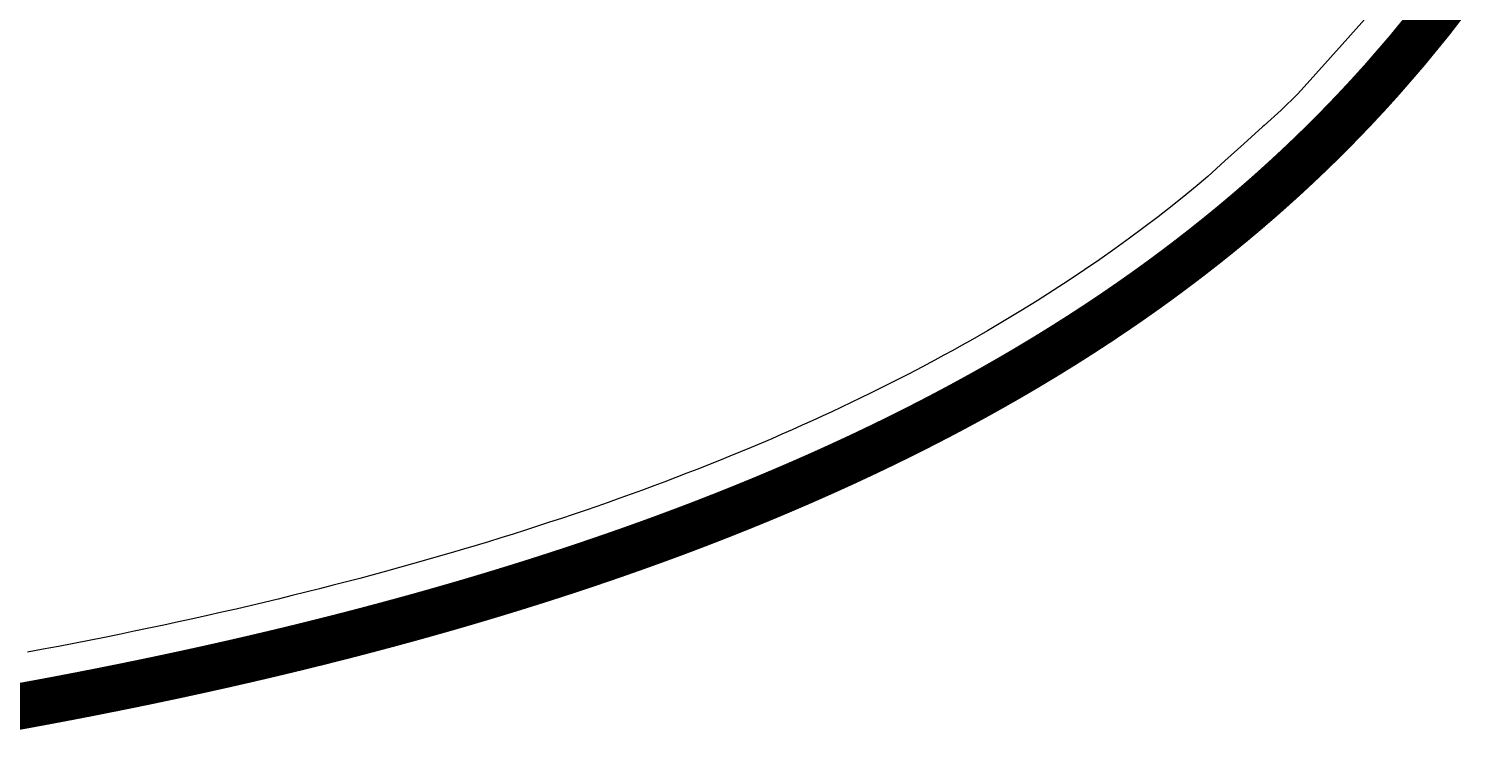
# Model space of a CAD drawing. Header units: millimetres. Extents: x -14 to 86, y -29 to 39.
# Drawn here: x -1.17 to 6.8, y -28.67 to -24.8 of the extents above; entities that cross this region are included whole.
import ezdxf

# ---------------------------------------------------------------- set-up
doc = ezdxf.new("R2010")
doc.units = ezdxf.units.MM
for name, color, linetype in [('BottomLayer', 5, 'Continuous'), ('KeepOutLayer', 6, 'Continuous'), ('Mechanical1', 6, 'Continuous'), ('TopLayer', 1, 'Continuous')]:
    doc.layers.add(name, color=color, linetype=linetype)

msp = doc.modelspace()

# ---------------------------------------------------------------- linework, layer by layer
at = {"layer": 'BottomLayer'}
for p, q in [((6.307188299999999, -24.59965616), (6.04927162, -24.88827128)), ((6.049269079999999, -24.88826874), (5.841126239999999, -25.12117658)), ((6.04927162, -24.88827128), (6.049269079999999, -24.88826874)), ((5.80371966, -25.16110792), (5.71371222, -25.2500892)), ((5.841126239999999, -25.12117658), (5.80371966, -25.16110792)), ((5.71371222, -25.25009174), (5.62068218, -25.33334024)), ((5.71371222, -25.2500892), (5.713709679999999, -25.25008666)), ((5.713709679999999, -25.25008666), (5.71371222, -25.25009174)), ((5.6112918, -25.34176542), (5.50794174, -25.43412744)), ((5.61129434, -25.34172732), (5.6112918, -25.34176542)), ((5.62068218, -25.33334024), (5.61129434, -25.34172986)), ((5.61129434, -25.34172986), (5.61129434, -25.34172732)), ((5.5079392, -25.4341249), (5.40352742, -25.52744196)), ((5.50794174, -25.43412744), (5.5079392, -25.4341249)), ((5.403524879999999, -25.52743942), (5.3114702, -25.61511006)), ((5.40352742, -25.52744196), (5.403524879999999, -25.52743942)), ((5.3114702, -25.61511006), (5.26395696, -25.65504394)), ((5.18989818, -25.71573724), (5.11439668, -25.77606986)), ((5.26395696, -25.65504394), (5.18989818, -25.71573724)), ((5.11439668, -25.77606986), (5.03762772, -25.83588432)), ((5.03762772, -25.83588432), (4.9595151, -25.89522634)), ((4.88016042, -25.95400194), (4.799169979999999, -26.01248544)), ((4.9595151, -25.89522634), (4.88016042, -25.95400194)), ((4.799169979999999, -26.01248544), (4.71673174, -26.07053206)), ((4.63311494, -26.12792844), (4.54771506, -26.18507844)), ((4.71673174, -26.07053206), (4.63311494, -26.12792844)), ((4.54771506, -26.18507844), (4.46094612, -26.24168234)), ((4.46094612, -26.24168234), (4.372922419999999, -26.29766394)), ((4.28312834, -26.35333058), (4.19127432, -26.40883212)), ((4.372922419999999, -26.29766394), (4.28312834, -26.35333058)), ((4.1455721, -26.4359263), (4.09911804, -26.46311446)), ((4.19127432, -26.40883212), (4.1455721, -26.4359263)), ((4.00458178, -26.51738664), (3.95667992, -26.54436144)), ((4.05207216, -26.490295), (4.00458178, -26.51738664)), ((4.09911804, -26.46311446), (4.05207216, -26.490295)), ((3.85991608, -26.59781066), (3.81065278, -26.62449844)), ((3.9082091, -26.5713083), (3.85991608, -26.59781066)), ((3.95667992, -26.54436144), (3.9082091, -26.5713083)), ((3.71136926, -26.67724916), (3.66128046, -26.70335274)), ((3.76164348, -26.6507087), (3.71136926, -26.67724916)), ((3.81065278, -26.62449844), (3.76164348, -26.6507087)), ((3.55975666, -26.75524494), (3.50803464, -26.78116818)), ((3.61047538, -26.72948934), (3.55975666, -26.75524494)), ((3.66128046, -26.70335274), (3.61047538, -26.72948934)), ((3.40405212, -26.83228314), (3.3508696, -26.85791428)), ((3.4560383, -26.8068933), (3.40405212, -26.83228314)), ((3.50803464, -26.78116818), (3.4560383, -26.8068933)), ((3.24399656, -26.90842472), (3.1902146, -26.93334974)), ((3.29760834, -26.88325332), (3.24399656, -26.90842472)), ((3.3508696, -26.85791428), (3.29760834, -26.88325332)), ((3.08093364, -26.9830042), (3.02566578, -27.00762696)), ((3.13551316, -26.9583662), (3.08093364, -26.9830042)), ((3.1902146, -26.93334974), (3.13551316, -26.9583662)), ((2.85656528, -27.08099232), (2.79952958, -27.1050893)), ((2.91353494, -27.05660324), (2.85656528, -27.08099232)), ((2.9692219, -27.03244276), (2.91353494, -27.05660324)), ((3.02566578, -27.00762696), (2.9692219, -27.03244276)), ((2.68342872, -27.15316642), (2.62569198, -27.17660046)), ((2.74160742, -27.12923708), (2.68342872, -27.15316642)), ((2.79952958, -27.1050893), (2.74160742, -27.12923708)), ((2.50653042, -27.22400448), (2.4474297, -27.24704736)), ((2.56617978, -27.20043582), (2.50653042, -27.22400448)), ((2.62569198, -27.17660046), (2.56617978, -27.20043582)), ((2.26481894, -27.31634618), (2.20288358, -27.33921888)), ((2.32575354, -27.2935319), (2.26481894, -27.31634618)), ((2.38654844, -27.27046362), (2.32575354, -27.2935319)), ((2.4474297, -27.24704736), (2.38654844, -27.27046362)), ((2.07788002, -27.38444612), (2.01506836, -27.40670922)), ((2.14088726, -27.36180456), (2.07788002, -27.38444612)), ((2.20288358, -27.33921888), (2.14088726, -27.36180456)), ((1.82234586, -27.47316832), (1.75805846, -27.49473546)), ((1.8877153, -27.4509357), (1.82234586, -27.47316832)), ((1.95156328, -27.4289139), (1.8877153, -27.4509357)), ((2.01506836, -27.40670922), (1.95156328, -27.4289139)), ((1.55993338, -27.55937338), (1.49249638, -27.5807678)), ((1.6259429, -27.53813898), (1.55993338, -27.55937338)), ((1.69233596, -27.51647786), (1.6259429, -27.53813898)), ((1.75805846, -27.49473546), (1.69233596, -27.51647786)), ((1.356741, -27.62292926), (1.288669, -27.64362772)), ((1.42495016, -27.60189552), (1.356741, -27.62292926)), ((1.49249638, -27.5807678), (1.42495016, -27.60189552)), ((1.07988862, -27.70532686), (1.00973636, -27.72546906)), ((1.15060476, -27.68472492), (1.07988862, -27.70532686)), ((1.2193778, -27.66439984), (1.15060476, -27.68472492)), ((1.288669, -27.64362772), (1.2193778, -27.66439984)), ((0.7952003399999998, -27.7853267), (0.72228202, -27.80508282)), ((0.86701884, -27.7655782), (0.7952003399999998, -27.7853267)), ((0.9384410999999999, -27.7456519), (0.86701884, -27.7655782)), ((1.00973636, -27.72546906), (0.9384410999999999, -27.7456519)), ((0.50199544, -27.86304562), (0.42742358, -27.88209562)), ((0.5762980600000001, -27.84377972), (0.50199544, -27.86304562)), ((0.64929004, -27.82457478), (0.5762980600000001, -27.84377972)), ((0.72228202, -27.80508282), (0.64929004, -27.82457478)), ((0.1232789, -27.95693418), (0.0462026, -27.97519424)), ((0.20023836, -27.93841758), (0.1232789, -27.95693418)), ((0.27635962, -27.91982986), (0.20023836, -27.93841758)), ((0.35207702, -27.90105926), (0.27635962, -27.91982986)), ((0.42742358, -27.88209562), (0.35207702, -27.90105926)), ((-0.18855182, -28.02913622), (-0.268605, -28.04696956)), ((-0.1098931, -28.01133844), (-0.18855182, -28.02913622)), ((-0.03151378, -27.99332984), (-0.1098931, -28.01133844)), ((0.0462026, -27.97519424), (-0.03151378, -27.99332984)), ((-0.59073542, -28.11598136), (-0.6733387599999999, -28.13298666)), ((-0.51004724, -28.09910052), (-0.59073542, -28.11598136)), ((-0.4285614999999999, -28.08177772), (-0.51004724, -28.09910052)), ((-0.34763202, -28.06430506), (-0.4285614999999999, -28.08177772)), ((-0.268605, -28.04696956), (-0.34763202, -28.06430506)), ((-1.0074656, -28.1990673), (-1.09179868, -28.21507945999999)), ((-0.92340684, -28.18284432), (-1.0074656, -28.1990673)), ((-0.8392286999999999, -28.16633178), (-0.92340684, -28.18284432)), ((-0.7555382399999999, -28.14964398), (-0.8392286999999999, -28.16633178)), ((-0.6733387599999999, -28.13298666), (-0.7555382399999999, -28.14964398)), ((-1.09179868, -28.21507945999999), (-1.17784372, -28.23114496))]:
    msp.add_line(p, q, dxfattribs=at)
at = {"layer": 'KeepOutLayer', "const_width": 0.254}
for points in [[(6.6690621, -24.59056042, -0.02149589596666582), (6.26736618, -25.08256604)], [(6.26736618, -25.08256604, -0.01096655551008727), (6.04592898, -25.32041164)], [(6.04593152, -25.32041164, -0.006288318506286137), (5.912860919999999, -25.4538099)], [(5.912860919999999, -25.45381244, -0.004714988557296694), (5.80983598, -25.5526413)], [(5.80983598, -25.55263876, -0.004706899079616045), (5.703989099999999, -25.65041352)], [(5.703989099999999, -25.65041352, -0.004692528021244267), (5.59526694, -25.74712148)]]:
    msp.add_lwpolyline(points, format="xyb", dxfattribs=at)
at = {"layer": 'KeepOutLayer', "const_width": 0.127}
for points in [[(6.20386618, -25.08256604, 1), (6.330866179999999, -25.08256604, 1)], [(6.20386618, -25.08256604, 1), (6.330866179999999, -25.08256604, 1)], [(5.98242898, -25.32041164, 1), (6.10942898, -25.32041164, 1)], [(5.98242898, -25.32041164, 1), (6.10942898, -25.32041164, 1)], [(5.98243152, -25.32041164, 1), (6.109431519999999, -25.32041164, 1)], [(5.98243152, -25.32041164, 1), (6.109431519999999, -25.32041164, 1)], [(5.84936092, -25.4538099, 1), (5.976360919999999, -25.4538099, 1)], [(5.84936092, -25.4538099, 1), (5.976360919999999, -25.4538099, 1)], [(5.84936092, -25.45381244, 1), (5.976360919999999, -25.45381244, 1)], [(5.84936092, -25.45381244, 1), (5.976360919999999, -25.45381244, 1)], [(5.74633598, -25.55263876, 1), (5.873335979999999, -25.55263876, 1)], [(5.74633598, -25.55263876, 1), (5.873335979999999, -25.55263876, 1)], [(5.74633598, -25.5526413, 1), (5.873335979999999, -25.5526413, 1)], [(5.74633598, -25.5526413, 1), (5.873335979999999, -25.5526413, 1)], [(5.6404891, -25.65041352, 1), (5.7674891, -25.65041352, 1)], [(5.6404891, -25.65041352, 1), (5.7674891, -25.65041352, 1)], [(5.53176694, -25.74712148, 1), (5.65876694, -25.74712148, 1)], [(5.53176694, -25.74712148, 1), (5.65876694, -25.74712148, 1)], [(5.53176948, -25.74712148, 1), (5.658769479999999, -25.74712148, 1)], [(5.53176948, -25.74712148, 1), (5.658769479999999, -25.74712148, 1)], [(5.457662439999999, -25.81099486, 1), (5.58466244, -25.81099486, 1)], [(5.457662439999999, -25.81099486, 1), (5.58466244, -25.81099486, 1)], [(5.38223714, -25.87438818, 1), (5.50923714, -25.87438818, 1)], [(5.38223714, -25.87438818, 1), (5.50923714, -25.87438818, 1)], [(5.22736318, -25.99971178, 1), (5.35436318, -25.99971178, 1)], [(5.22736318, -25.99971178, 1), (5.35436318, -25.99971178, 1)], [(5.3054758, -25.93729382, 1), (5.4324758, -25.93729382, 1)], [(5.3054758, -25.93729382, 1), (5.4324758, -25.93729382, 1)], [(5.1478815, -26.06163952, 1), (5.2748815, -26.06163952, 1)], [(5.1478815, -26.06163952, 1), (5.2748815, -26.06163952, 1)], [(5.06701552, -26.12307196, 1), (5.19401552, -26.12307196, 1)], [(5.06701552, -26.12307196, 1), (5.19401552, -26.12307196, 1)], [(4.90106208, -26.24443824, 1), (5.02806208, -26.24443824, 1)], [(4.90106208, -26.24443824, 1), (5.02806208, -26.24443824, 1)], [(4.984747459999999, -26.18400656, 1), (5.11174746, -26.18400656, 1)], [(4.984747459999999, -26.18400656, 1), (5.11174746, -26.18400656, 1)], [(4.81594414, -26.30436954, 1), (4.94294414, -26.30436954, 1)], [(4.81594414, -26.30436954, 1), (4.94294414, -26.30436954, 1)], [(4.729375859999999, -26.36379284, 1), (4.85637586, -26.36379284, 1)], [(4.729375859999999, -26.36379284, 1), (4.85637586, -26.36379284, 1)], [(4.55182224, -26.48110528, 1), (4.67882224, -26.48110528, 1)], [(4.55182224, -26.48110528, 1), (4.67882224, -26.48110528, 1)], [(4.64133946, -26.4227056, 1), (4.76833946, -26.4227056, 1)], [(4.64133946, -26.4227056, 1), (4.76833946, -26.4227056, 1)], [(4.46080642, -26.53898934, 1), (4.58780642, -26.53898934, 1)], [(4.46080642, -26.53898934, 1), (4.58780642, -26.53898934, 1)], [(4.2742104, -26.65319282, 1), (4.4012104, -26.65319282, 1)], [(4.2742104, -26.65319282, 1), (4.4012104, -26.65319282, 1)], [(4.36827422, -26.5963527, 1), (4.49527422, -26.5963527, 1)], [(4.36827422, -26.5963527, 1), (4.49527422, -26.5963527, 1)], [(4.17859718, -26.7095097, 1), (4.305597179999999, -26.7095097, 1)], [(4.17859718, -26.7095097, 1), (4.305597179999999, -26.7095097, 1)], [(4.2265981, -26.6814173, 1), (4.3535981, -26.6814173, 1)], [(4.2265981, -26.6814173, 1), (4.3535981, -26.6814173, 1)], [(4.03224238, -26.79298933999999, 1), (4.159242379999999, -26.79298933999999, 1)], [(4.03224238, -26.79298933999999, 1), (4.159242379999999, -26.79298933999999, 1)], [(4.08142186, -26.76529572, 1), (4.20842186, -26.76529572, 1)], [(4.08142186, -26.76529572, 1), (4.20842186, -26.76529572, 1)], [(4.1302051, -26.73746748, 1), (4.257205099999999, -26.73746748, 1)], [(4.1302051, -26.73746748, 1), (4.257205099999999, -26.73746748, 1)], [(3.88230872, -26.87527009999999, 1), (4.00930872, -26.87527009999999, 1)], [(3.88230872, -26.87527009999999, 1), (4.00930872, -26.87527009999999, 1)], [(3.93268708, -26.8479778, 1), (4.05968708, -26.8479778, 1)], [(3.93268708, -26.8479778, 1), (4.05968708, -26.8479778, 1)], [(3.982664119999999, -26.82055088, 1), (4.10966412, -26.82055088, 1)], [(3.982664119999999, -26.82055088, 1), (4.10966412, -26.82055088, 1)], [(3.728747939999999, -26.95633928, 1), (3.85574794, -26.95633928, 1)], [(3.728747939999999, -26.95633928, 1), (3.85574794, -26.95633928, 1)], [(3.78034042, -26.92945083999999, 1), (3.90734042, -26.92945083999999, 1)], [(3.78034042, -26.92945083999999, 1), (3.90734042, -26.92945083999999, 1)], [(3.83152904, -26.90242778, 1), (3.95852904, -26.90242778, 1)], [(3.83152904, -26.90242778, 1), (3.95852904, -26.90242778, 1)], [(3.57149908, -27.03618418, 1), (3.698499079999999, -27.03618418, 1)], [(3.57149908, -27.03618418, 1), (3.698499079999999, -27.03618418, 1)], [(3.62432854, -27.00970722, 1), (3.751328539999999, -27.00970722, 1)], [(3.62432854, -27.00970722, 1), (3.751328539999999, -27.00970722, 1)], [(3.67674398, -26.98309056, 1), (3.80374398, -26.98309056, 1)], [(3.67674398, -26.98309056, 1), (3.80374398, -26.98309056, 1)], [(3.4105088, -27.11479972, 1), (3.5375088, -27.11479972, 1)], [(3.4105088, -27.11479972, 1), (3.5375088, -27.11479972, 1)], [(3.46459302, -27.08873424, 1), (3.59159302, -27.08873424, 1)], [(3.46459302, -27.08873424, 1), (3.59159302, -27.08873424, 1)], [(3.51825306, -27.06252906, 1), (3.64525306, -27.06252906, 1)], [(3.51825306, -27.06252906, 1), (3.64525306, -27.06252906, 1)], [(3.2457263, -27.1921732, 1), (3.3727263, -27.1921732, 1)], [(3.2457263, -27.1921732, 1), (3.3727263, -27.1921732, 1)], [(3.30107798, -27.16652174, 1), (3.428077979999999, -27.16652174, 1)], [(3.30107798, -27.16652174, 1), (3.428077979999999, -27.16652174, 1)], [(3.35600548, -27.14073058, 1), (3.48300548, -27.14073058, 1)], [(3.35600548, -27.14073058, 1), (3.48300548, -27.14073058, 1)], [(3.07709062, -27.26829192, 1), (3.20409062, -27.26829192, 1)], [(3.07709062, -27.26829192, 1), (3.20409062, -27.26829192, 1)], [(3.13373262, -27.24305956, 1), (3.26073262, -27.24305956, 1)], [(3.13373262, -27.24305956, 1), (3.26073262, -27.24305956, 1)], [(3.18994282, -27.21768496, 1), (3.31694282, -27.21768496, 1)], [(3.18994282, -27.21768496, 1), (3.31694282, -27.21768496, 1)], [(2.84615636, -27.36781674, 1), (2.97315636, -27.36781674, 1)], [(2.84615636, -27.36781674, 1), (2.97315636, -27.36781674, 1)], [(2.90454842, -27.34314572, 1), (3.03154842, -27.34314572, 1)], [(2.90454842, -27.34314572, 1), (3.03154842, -27.34314572, 1)], [(2.96249852, -27.31833753999999, 1), (3.08949852, -27.31833753999999, 1)], [(2.96249852, -27.31833753999999, 1), (3.08949852, -27.31833753999999, 1)], [(3.02001174, -27.29338458, 1), (3.14701174, -27.29338458, 1)], [(3.02001174, -27.29338458, 1), (3.14701174, -27.29338458, 1)], [(2.6683208, -27.44096874, 1), (2.7953208, -27.44096874, 1)], [(2.6683208, -27.44096874, 1), (2.7953208, -27.44096874, 1)], [(2.72804382, -27.41672698, 1), (2.85504382, -27.41672698, 1)], [(2.72804382, -27.41672698, 1), (2.85504382, -27.41672698, 1)], [(2.78732234, -27.39234298, 1), (2.91432234, -27.39234298, 1)], [(2.78732234, -27.39234298, 1), (2.91432234, -27.39234298, 1)], [(2.48644918, -27.5128355, 1), (2.61344918, -27.5128355, 1)], [(2.48644918, -27.5128355, 1), (2.61344918, -27.5128355, 1)], [(2.54752348, -27.489023, 1), (2.67452348, -27.489023, 1)], [(2.54752348, -27.489023, 1), (2.67452348, -27.489023, 1)], [(2.608145659999999, -27.46506826, 1), (2.73514566, -27.46506826, 1)], [(2.608145659999999, -27.46506826, 1), (2.73514566, -27.46506826, 1)], [(2.23758252, -27.60663262, 1), (2.36458252, -27.60663262, 1)], [(2.23758252, -27.60663262, 1), (2.36458252, -27.60663262, 1)], [(2.30048816, -27.58340178, 1), (2.42748816, -27.58340178, 1)], [(2.30048816, -27.58340178, 1), (2.42748816, -27.58340178, 1)], [(2.36293152, -27.56002362, 1), (2.48993152, -27.56002362, 1)], [(2.36293152, -27.56002362, 1), (2.48993152, -27.56002362, 1)], [(2.42491768, -27.53650068, 1), (2.55191768, -27.53650068, 1)], [(2.42491768, -27.53650068, 1), (2.55191768, -27.53650068, 1)], [(2.04608176, -27.67544884, 1), (2.17308176, -27.67544884, 1)], [(2.04608176, -27.67544884, 1), (2.17308176, -27.67544884, 1)], [(2.11037932, -27.65265742, 1), (2.23737932, -27.65265742, 1)], [(2.11037932, -27.65265742, 1), (2.23737932, -27.65265742, 1)], [(2.17421206, -27.62971868, 1), (2.30121206, -27.62971868, 1)], [(2.17421206, -27.62971868, 1), (2.30121206, -27.62971868, 1)], [(1.78417474, -27.7651464, 1), (1.91117474, -27.7651464, 1)], [(1.78417474, -27.7651464, 1), (1.91117474, -27.7651464, 1)], [(1.85036206, -27.74294426, 1), (1.97736206, -27.74294426, 1)], [(1.85036206, -27.74294426, 1), (1.97736206, -27.74294426, 1)], [(1.9160744, -27.7205948, 1), (2.0430744, -27.7205948, 1)], [(1.9160744, -27.7205948, 1), (2.0430744, -27.7205948, 1)], [(1.98131176, -27.69809548, 1), (2.10831176, -27.69809548, 1)], [(1.98131176, -27.69809548, 1), (2.10831176, -27.69809548, 1)], [(1.58274258, -27.83085874, 1), (1.70974258, -27.83085874, 1)], [(1.58274258, -27.83085874, 1), (1.70974258, -27.83085874, 1)], [(1.65036754, -27.80910364, 1), (1.77736754, -27.80910364, 1)], [(1.65036754, -27.80910364, 1), (1.77736754, -27.80910364, 1)], [(1.7175099, -27.78719868, 1), (1.8445099, -27.78719868, 1)], [(1.7175099, -27.78719868, 1), (1.8445099, -27.78719868, 1)], [(1.30739642, -27.91637546, 1), (1.43439642, -27.91637546, 1)], [(1.30739642, -27.91637546, 1), (1.43439642, -27.91637546, 1)], [(1.37696448, -27.89522234, 1), (1.50396448, -27.89522234, 1)], [(1.37696448, -27.89522234, 1), (1.50396448, -27.89522234, 1)], [(1.44604486, -27.87391936, 1), (1.57304486, -27.87391936, 1)], [(1.44604486, -27.87391936, 1), (1.57304486, -27.87391936, 1)], [(1.51463756, -27.85246398, 1), (1.64163756, -27.85246398, 1)], [(1.51463756, -27.85246398, 1), (1.64163756, -27.85246398, 1)], [(1.0241915, -27.99947156, 1), (1.1511915, -27.99947156, 1)], [(1.0241915, -27.99947156, 1), (1.1511915, -27.99947156, 1)], [(1.09573568, -27.97892804, 1), (1.22273568, -27.97892804, 1)], [(1.09573568, -27.97892804, 1), (1.22273568, -27.97892804, 1)], [(1.16678456, -27.95822958, 1), (1.29378456, -27.95822958, 1)], [(1.16678456, -27.95822958, 1), (1.29378456, -27.95822958, 1)], [(1.23733814, -27.93737872, 1), (1.36433814, -27.93737872, 1)], [(1.23733814, -27.93737872, 1), (1.36433814, -27.93737872, 1)], [(0.7329932, -28.08012164, 1), (0.8599931999999999, -28.08012164, 1)], [(0.7329932, -28.08012164, 1), (0.8599931999999999, -28.08012164, 1)], [(0.80654906, -28.06019026, 1), (0.9335490599999999, -28.06019026, 1)], [(0.80654906, -28.06019026, 1), (0.9335490599999999, -28.06019026, 1)], [(0.8795994599999999, -28.04010393999999, 1), (1.00659946, -28.04010393999999, 1)], [(0.8795994599999999, -28.04010393999999, 1), (1.00659946, -28.04010393999999, 1)], [(0.95214694, -28.01986522, 1), (1.07914694, -28.01986522, 1)], [(0.95214694, -28.01986522, 1), (1.07914694, -28.01986522, 1)], [(0.43367452, -28.15829776, 1), (0.56067452, -28.15829776, 1)], [(0.43367452, -28.15829776, 1), (0.56067452, -28.15829776, 1)], [(0.50927254, -28.13898868, 1), (0.6362725399999999, -28.13898868, 1)], [(0.50927254, -28.13898868, 1), (0.6362725399999999, -28.13898868, 1)], [(0.58435748, -28.11951958, 1), (0.7113574799999999, -28.11951958, 1)], [(0.58435748, -28.11951958, 1), (0.7113574799999999, -28.11951958, 1)], [(0.6589318799999999, -28.09989808, 1), (0.7859318799999999, -28.09989808, 1)], [(0.6589318799999999, -28.09989808, 1), (0.7859318799999999, -28.09989808, 1)], [(0.12610592, -28.2339796, 1), (0.25310592, -28.2339796, 1)], [(0.12610592, -28.2339796, 1), (0.25310592, -28.2339796, 1)], [(0.20377912, -28.21529282, 1), (0.33077912, -28.21529282, 1)], [(0.20377912, -28.21529282, 1), (0.33077912, -28.21529282, 1)], [(0.2809290799999999, -28.1964511, 1), (0.40792908, -28.1964511, 1)], [(0.2809290799999999, -28.1964511, 1), (0.40792908, -28.1964511, 1)], [(0.35756088, -28.17745443999999, 1), (0.48456088, -28.17745443999999, 1)], [(0.35756088, -28.17745443999999, 1), (0.48456088, -28.17745443999999, 1)], [(-0.2701620199999999, -28.32502844, 1), (-0.14316202, -28.32502844, 1)], [(-0.2701620199999999, -28.32502844, 1), (-0.14316202, -28.32502844, 1)], [(-0.18984722, -28.30713668, 1), (-0.06284722, -28.30713668, 1)], [(-0.18984722, -28.30713668, 1), (-0.06284722, -28.30713668, 1)], [(-0.11006582, -28.2890849, 1), (0.01693418, -28.2890849, 1)], [(-0.11006582, -28.2890849, 1), (0.01693418, -28.2890849, 1)], [(-0.03081528, -28.27087564, 1), (0.09618471999999999, -28.27087564, 1)], [(-0.03081528, -28.27087564, 1), (0.09618471999999999, -28.27087564, 1)], [(0.04790694, -28.25250636, 1), (0.17490694, -28.25250636, 1)], [(0.04790694, -28.25250636, 1), (0.17490694, -28.25250636, 1)], [(-0.59677808, -28.39500036, 1), (-0.46977808, -28.39500036, 1)], [(-0.59677808, -28.39500036, 1), (-0.46977808, -28.39500036, 1)], [(-0.5143144399999999, -28.37774868, 1), (-0.38731444, -28.37774868, 1)], [(-0.5143144399999999, -28.37774868, 1), (-0.38731444, -28.37774868, 1)], [(-0.43239436, -28.36033444, 1), (-0.30539436, -28.36033444, 1)], [(-0.43239436, -28.36033444, 1), (-0.30539436, -28.36033444, 1)], [(-0.35101022, -28.34276272, 1), (-0.22401022, -28.34276272, 1)], [(-0.35101022, -28.34276272, 1), (-0.22401022, -28.34276272, 1)], [(-1.01726492, -28.47883306, 1), (-0.8902649199999999, -28.47883306, 1)], [(-1.01726492, -28.47883306, 1), (-0.8902649199999999, -28.47883306, 1)], [(-0.9320707799999999, -28.46239164, 1), (-0.80507078, -28.46239164, 1)], [(-0.9320707799999999, -28.46239164, 1), (-0.80507078, -28.46239164, 1)], [(-0.8474252800000001, -28.44578766, 1), (-0.72042528, -28.44578766, 1)], [(-0.8474252800000001, -28.44578766, 1), (-0.72042528, -28.44578766, 1)], [(-0.76333096, -28.42901858, 1), (-0.6363309599999999, -28.42901858, 1)], [(-0.76333096, -28.42901858, 1), (-0.6363309599999999, -28.42901858, 1)], [(-0.67978274, -28.41208948, 1), (-0.5527827399999999, -28.41208948, 1)], [(-0.67978274, -28.41208948, 1), (-0.5527827399999999, -28.41208948, 1)], [(-1.2761722, -28.52718196, 1), (-1.1491722, -28.52718196, 1)], [(-1.2761722, -28.52718196, 1), (-1.1491722, -28.52718196, 1)], [(-1.18931182, -28.51122822, 1), (-1.06231182, -28.51122822, 1)], [(-1.18931182, -28.51122822, 1), (-1.06231182, -28.51122822, 1)], [(-1.10301278, -28.49511446, 1), (-0.9760127799999999, -28.49511446, 1)], [(-1.10301278, -28.49511446, 1), (-0.9760127799999999, -28.49511446, 1)]]:
    msp.add_lwpolyline(points, format="xyb", close=True, dxfattribs=at)
at = {"layer": 'KeepOutLayer', "const_width": 0.254}
for points in [[(6.04592898, -25.32041164), (6.04593152, -25.32041164)], [(5.912860919999999, -25.45381244), (5.912860919999999, -25.4538099)], [(5.80983598, -25.5526413), (5.80983598, -25.55263876)], [(5.521162439999999, -25.81099486), (5.59526948, -25.74712148)], [(5.59526694, -25.74712148), (5.59526948, -25.74712148)], [(5.44573714, -25.87438818), (5.521162439999999, -25.81099486)], [(5.3689758, -25.93729382), (5.44573714, -25.87438818)], [(5.2113815, -26.06163952), (5.29086318, -25.99971178)], [(5.29086318, -25.99971178), (5.3689758, -25.93729382)], [(5.130515519999999, -26.12307196), (5.2113815, -26.06163952)], [(5.04824746, -26.18400656), (5.130515519999999, -26.12307196)], [(4.879444139999999, -26.30436954), (4.964562079999999, -26.24443824)], [(4.964562079999999, -26.24443824), (5.04824746, -26.18400656)], [(4.79287586, -26.36379284), (4.879444139999999, -26.30436954)], [(4.70483946, -26.4227056), (4.79287586, -26.36379284)], [(4.52430642, -26.53898934), (4.615322239999999, -26.48110528)], [(4.615322239999999, -26.48110528), (4.70483946, -26.4227056)], [(4.431774219999999, -26.5963527), (4.52430642, -26.53898934)], [(4.2900981, -26.6814173), (4.3377104, -26.65319282)], [(4.3377104, -26.65319282), (4.431774219999999, -26.5963527)], [(4.1937051, -26.73746748), (4.24209718, -26.7095097)], [(4.24209718, -26.7095097), (4.2900981, -26.6814173)], [(4.046164119999999, -26.82055088), (4.09574238, -26.79298933999999)], [(4.09574238, -26.79298933999999), (4.144921859999999, -26.76529572)], [(4.144921859999999, -26.76529572), (4.1937051, -26.73746748)], [(3.89502904, -26.90242778), (3.94580872, -26.87527009999999)], [(3.94580872, -26.87527009999999), (3.99618708, -26.8479778)], [(3.99618708, -26.8479778), (4.046164119999999, -26.82055088)], [(3.740243979999999, -26.98309056), (3.79224794, -26.95633928)], [(3.79224794, -26.95633928), (3.84384042, -26.92945083999999)], [(3.84384042, -26.92945083999999), (3.89502904, -26.90242778)], [(3.58175306, -27.06252906), (3.63499908, -27.03618418)], [(3.63499908, -27.03618418), (3.687828539999999, -27.00970722)], [(3.687828539999999, -27.00970722), (3.740243979999999, -26.98309056)], [(3.41950548, -27.14073058), (3.4740088, -27.11479972)], [(3.4740088, -27.11479972), (3.52809302, -27.08873424)], [(3.52809302, -27.08873424), (3.58175306, -27.06252906)], [(3.25344282, -27.21768496), (3.3092263, -27.1921732)], [(3.3092263, -27.1921732), (3.36457798, -27.16652174)], [(3.36457798, -27.16652174), (3.41950548, -27.14073058)], [(3.08351174, -27.29338458), (3.14059062, -27.26829192)], [(3.14059062, -27.26829192), (3.19723262, -27.24305956)], [(3.19723262, -27.24305956), (3.25344282, -27.21768496)], [(2.85082234, -27.39234298), (2.90965636, -27.36781674)], [(2.90965636, -27.36781674), (2.96804842, -27.34314572)], [(2.96804842, -27.34314572), (3.02599852, -27.31833753999999)], [(3.02599852, -27.31833753999999), (3.08351174, -27.29338458)], [(2.67164566, -27.46506826), (2.731820799999999, -27.44096874)], [(2.731820799999999, -27.44096874), (2.79154382, -27.41672698)], [(2.79154382, -27.41672698), (2.85082234, -27.39234298)], [(2.48841768, -27.53650068), (2.54994918, -27.5128355)], [(2.54994918, -27.5128355), (2.61102348, -27.489023)], [(2.61102348, -27.489023), (2.67164566, -27.46506826)], [(2.23771206, -27.62971868), (2.30108252, -27.60663262)], [(2.30108252, -27.60663262), (2.36398816, -27.58340178)], [(2.36398816, -27.58340178), (2.42643152, -27.56002362)], [(2.42643152, -27.56002362), (2.48841768, -27.53650068)], [(2.04481176, -27.69809548), (2.10958176, -27.67544884)], [(2.10958176, -27.67544884), (2.17387932, -27.65265742)], [(2.17387932, -27.65265742), (2.23771206, -27.62971868)], [(1.7810099, -27.78719868), (1.84767474, -27.7651464)], [(1.84767474, -27.7651464), (1.91386206, -27.74294426)], [(1.91386206, -27.74294426), (1.9795744, -27.7205948)], [(1.9795744, -27.7205948), (2.04481176, -27.69809548)], [(1.57813756, -27.85246398), (1.64624258, -27.83085874)], [(1.64624258, -27.83085874), (1.71386754, -27.80910364)], [(1.71386754, -27.80910364), (1.7810099, -27.78719868)], [(1.30083814, -27.93737872), (1.37089642, -27.91637546)], [(1.37089642, -27.91637546), (1.44046448, -27.89522234)], [(1.44046448, -27.89522234), (1.50954486, -27.87391936)], [(1.50954486, -27.87391936), (1.57813756, -27.85246398)], [(1.01564694, -28.01986522), (1.0876915, -27.99947156)], [(1.0876915, -27.99947156), (1.15923568, -27.97892804)], [(1.15923568, -27.97892804), (1.23028456, -27.95822958)], [(1.23028456, -27.95822958), (1.30083814, -27.93737872)], [(0.72243188, -28.09989808), (0.7964931999999999, -28.08012164)], [(0.7964931999999999, -28.08012164), (0.8700490599999998, -28.06019026)], [(0.8700490599999998, -28.06019026), (0.94309946, -28.04010393999999)], [(0.94309946, -28.04010393999999), (1.01564694, -28.01986522)], [(0.42106088, -28.17745443999999), (0.49717452, -28.15829776)], [(0.49717452, -28.15829776), (0.57277254, -28.13898868)], [(0.57277254, -28.13898868), (0.64785748, -28.11951958)], [(0.64785748, -28.11951958), (0.72243188, -28.09989808)], [(0.11140694, -28.25250636), (0.18960592, -28.2339796)], [(0.18960592, -28.2339796), (0.26727912, -28.21529282)], [(0.26727912, -28.21529282), (0.34442908, -28.1964511)], [(0.34442908, -28.1964511), (0.42106088, -28.17745443999999)], [(-0.28751022, -28.34276272), (-0.20666202, -28.32502844)], [(-0.20666202, -28.32502844), (-0.12634722, -28.30713668)], [(-0.12634722, -28.30713668), (-0.04656581999999999, -28.2890849)], [(-0.04656581999999999, -28.2890849), (0.03268472, -28.27087564)], [(0.03268472, -28.27087564), (0.11140694, -28.25250636)], [(-0.6162827399999999, -28.41208948), (-0.53327808, -28.39500036)], [(-0.53327808, -28.39500036), (-0.45081444, -28.37774868)], [(-0.45081444, -28.37774868), (-0.36889436, -28.36033444)], [(-0.36889436, -28.36033444), (-0.28751022, -28.34276272)], [(-1.03951278, -28.49511446), (-0.95376492, -28.47883306)], [(-0.95376492, -28.47883306), (-0.86857078, -28.46239164)], [(-0.86857078, -28.46239164), (-0.78392528, -28.44578766)], [(-0.78392528, -28.44578766), (-0.69983096, -28.42901858)], [(-0.69983096, -28.42901858), (-0.6162827399999999, -28.41208948)], [(-1.30008884, -28.54296806), (-1.2126722, -28.52718196)], [(-1.2126722, -28.52718196), (-1.12581182, -28.51122822)], [(-1.12581182, -28.51122822), (-1.03951278, -28.49511446)]]:
    msp.add_lwpolyline(points, dxfattribs=at)
at = {"layer": 'Mechanical1', "const_width": 0.02269998}
for points in [[(6.6690621, -24.59056042, -0.02149589596666582), (6.26736618, -25.08256604)], [(6.26736618, -25.08256604, -0.01096655551008593), (6.04592898, -25.32041164)], [(6.04593152, -25.32041164, -0.006288318506285915), (5.912860919999999, -25.4538099)], [(5.912860919999999, -25.45381244, -0.004714988557295584), (5.80983598, -25.5526413)], [(5.80983598, -25.55263876, -0.004706899079618044), (5.703989099999999, -25.65041352)], [(5.703989099999999, -25.65041352, -0.004692528021244267), (5.59526694, -25.74712148)]]:
    msp.add_lwpolyline(points, format="xyb", dxfattribs=at)
at = {"layer": 'Mechanical1', "const_width": 0.01134872}
for points in [[(6.261691819999999, -25.08256604, 1), (6.273040539999999, -25.08256604, 1)], [(6.261691819999999, -25.08256604, 1), (6.273040539999999, -25.08256604, 1)], [(6.04025462, -25.32041164, 1), (6.05160334, -25.32041164, 1)], [(6.040257159999999, -25.32041164, 1), (6.051605879999999, -25.32041164, 1)], [(5.90718656, -25.4538099, 1), (5.91853528, -25.4538099, 1)], [(5.90718656, -25.45381244, 1), (5.91853528, -25.45381244, 1)], [(5.804161619999999, -25.55263876, 1), (5.815510339999999, -25.55263876, 1)], [(5.804161619999999, -25.5526413, 1), (5.815510339999999, -25.5526413, 1)], [(5.69831474, -25.65041352, 1), (5.709663459999999, -25.65041352, 1)], [(5.69831474, -25.65041352, 1), (5.709663459999999, -25.65041352, 1)], [(5.51548808, -25.81099486, 1), (5.5268368, -25.81099486, 1)], [(5.51548808, -25.81099486, 1), (5.5268368, -25.81099486, 1)], [(5.58959258, -25.74712148, 1), (5.6009413, -25.74712148, 1)], [(5.589595119999999, -25.74712148, 1), (5.600943839999999, -25.74712148, 1)], [(5.44006278, -25.87438818, 1), (5.4514115, -25.87438818, 1)], [(5.44006278, -25.87438818, 1), (5.4514115, -25.87438818, 1)], [(5.36330144, -25.93729382, 1), (5.37465016, -25.93729382, 1)], [(5.36330144, -25.93729382, 1), (5.37465016, -25.93729382, 1)], [(5.285188819999999, -25.99971178, 1), (5.296537539999999, -25.99971178, 1)], [(5.285188819999999, -25.99971178, 1), (5.296537539999999, -25.99971178, 1)], [(5.12484116, -26.12307196, 1), (5.13618988, -26.12307196, 1)], [(5.12484116, -26.12307196, 1), (5.13618988, -26.12307196, 1)], [(5.205707139999999, -26.06163952, 1), (5.217055859999999, -26.06163952, 1)], [(5.205707139999999, -26.06163952, 1), (5.217055859999999, -26.06163952, 1)], [(5.042573099999999, -26.18400656, 1), (5.053921819999999, -26.18400656, 1)], [(5.042573099999999, -26.18400656, 1), (5.053921819999999, -26.18400656, 1)], [(4.95888772, -26.24443824, 1), (4.97023644, -26.24443824, 1)], [(4.95888772, -26.24443824, 1), (4.97023644, -26.24443824, 1)], [(4.787201499999999, -26.36379284, 1), (4.79855022, -26.36379284, 1)], [(4.787201499999999, -26.36379284, 1), (4.79855022, -26.36379284, 1)], [(4.873769779999999, -26.30436954, 1), (4.8851185, -26.30436954, 1)], [(4.873769779999999, -26.30436954, 1), (4.8851185, -26.30436954, 1)], [(4.699165099999999, -26.4227056, 1), (4.710513819999999, -26.4227056, 1)], [(4.699165099999999, -26.4227056, 1), (4.710513819999999, -26.4227056, 1)], [(4.60964788, -26.48110528, 1), (4.6209966, -26.48110528, 1)], [(4.60964788, -26.48110528, 1), (4.6209966, -26.48110528, 1)], [(4.42609986, -26.5963527, 1), (4.43744858, -26.5963527, 1)], [(4.42609986, -26.5963527, 1), (4.43744858, -26.5963527, 1)], [(4.51863206, -26.53898934, 1), (4.52998078, -26.53898934, 1)], [(4.51863206, -26.53898934, 1), (4.52998078, -26.53898934, 1)], [(4.284423739999999, -26.6814173, 1), (4.295772459999999, -26.6814173, 1)], [(4.284423739999999, -26.6814173, 1), (4.295772459999999, -26.6814173, 1)], [(4.332036039999999, -26.65319282, 1), (4.343384759999999, -26.65319282, 1)], [(4.332036039999999, -26.65319282, 1), (4.343384759999999, -26.65319282, 1)], [(4.1392475, -26.76529572, 1), (4.15059622, -26.76529572, 1)], [(4.1392475, -26.76529572, 1), (4.15059622, -26.76529572, 1)], [(4.18803074, -26.73746748, 1), (4.199379459999999, -26.73746748, 1)], [(4.18803074, -26.73746748, 1), (4.199379459999999, -26.73746748, 1)], [(4.23642282, -26.7095097, 1), (4.24777154, -26.7095097, 1)], [(4.23642282, -26.7095097, 1), (4.24777154, -26.7095097, 1)], [(3.990512719999999, -26.8479778, 1), (4.00186144, -26.8479778, 1)], [(3.990512719999999, -26.8479778, 1), (4.00186144, -26.8479778, 1)], [(4.04048976, -26.82055088, 1), (4.05183848, -26.82055088, 1)], [(4.04048976, -26.82055088, 1), (4.05183848, -26.82055088, 1)], [(4.09006802, -26.79298933999999, 1), (4.10141674, -26.79298933999999, 1)], [(4.09006802, -26.79298933999999, 1), (4.10141674, -26.79298933999999, 1)], [(3.838166059999999, -26.92945083999999, 1), (3.849514779999999, -26.92945083999999, 1)], [(3.838166059999999, -26.92945083999999, 1), (3.849514779999999, -26.92945083999999, 1)], [(3.889354679999999, -26.90242778, 1), (3.9007034, -26.90242778, 1)], [(3.889354679999999, -26.90242778, 1), (3.9007034, -26.90242778, 1)], [(3.94013436, -26.87527009999999, 1), (3.95148308, -26.87527009999999, 1)], [(3.94013436, -26.87527009999999, 1), (3.95148308, -26.87527009999999, 1)], [(3.68215418, -27.00970722, 1), (3.6935029, -27.00970722, 1)], [(3.68215418, -27.00970722, 1), (3.6935029, -27.00970722, 1)], [(3.73456962, -26.98309056, 1), (3.74591834, -26.98309056, 1)], [(3.73456962, -26.98309056, 1), (3.74591834, -26.98309056, 1)], [(3.78657358, -26.95633928, 1), (3.7979223, -26.95633928, 1)], [(3.78657358, -26.95633928, 1), (3.7979223, -26.95633928, 1)], [(3.52241866, -27.08873424, 1), (3.53376738, -27.08873424, 1)], [(3.52241866, -27.08873424, 1), (3.53376738, -27.08873424, 1)], [(3.5760787, -27.06252906, 1), (3.58742742, -27.06252906, 1)], [(3.5760787, -27.06252906, 1), (3.58742742, -27.06252906, 1)], [(3.62932472, -27.03618418, 1), (3.64067344, -27.03618418, 1)], [(3.62932472, -27.03618418, 1), (3.64067344, -27.03618418, 1)], [(3.35890362, -27.16652174, 1), (3.37025234, -27.16652174, 1)], [(3.35890362, -27.16652174, 1), (3.37025234, -27.16652174, 1)], [(3.413831119999999, -27.14073058, 1), (3.425179839999999, -27.14073058, 1)], [(3.413831119999999, -27.14073058, 1), (3.425179839999999, -27.14073058, 1)], [(3.46833444, -27.11479972, 1), (3.47968316, -27.11479972, 1)], [(3.46833444, -27.11479972, 1), (3.47968316, -27.11479972, 1)], [(3.19155826, -27.24305956, 1), (3.20290698, -27.24305956, 1)], [(3.19155826, -27.24305956, 1), (3.20290698, -27.24305956, 1)], [(3.24776846, -27.21768496, 1), (3.25911718, -27.21768496, 1)], [(3.24776846, -27.21768496, 1), (3.25911718, -27.21768496, 1)], [(3.30355194, -27.1921732, 1), (3.31490066, -27.1921732, 1)], [(3.30355194, -27.1921732, 1), (3.31490066, -27.1921732, 1)], [(3.02032416, -27.31833753999999, 1), (3.03167288, -27.31833753999999, 1)], [(3.02032416, -27.31833753999999, 1), (3.03167288, -27.31833753999999, 1)], [(3.07783738, -27.29338458, 1), (3.0891861, -27.29338458, 1)], [(3.07783738, -27.29338458, 1), (3.0891861, -27.29338458, 1)], [(3.13491626, -27.26829192, 1), (3.14626498, -27.26829192, 1)], [(3.13491626, -27.26829192, 1), (3.14626498, -27.26829192, 1)], [(2.84514798, -27.39234298, 1), (2.8564967, -27.39234298, 1)], [(2.84514798, -27.39234298, 1), (2.8564967, -27.39234298, 1)], [(2.903982, -27.36781674, 1), (2.91533072, -27.36781674, 1)], [(2.903982, -27.36781674, 1), (2.91533072, -27.36781674, 1)], [(2.96237406, -27.34314572, 1), (2.97372278, -27.34314572, 1)], [(2.96237406, -27.34314572, 1), (2.97372278, -27.34314572, 1)], [(2.60534912, -27.489023, 1), (2.61669784, -27.489023, 1)], [(2.60534912, -27.489023, 1), (2.61669784, -27.489023, 1)], [(2.6659713, -27.46506826, 1), (2.67732002, -27.46506826, 1)], [(2.6659713, -27.46506826, 1), (2.67732002, -27.46506826, 1)], [(2.72614644, -27.44096874, 1), (2.737495159999999, -27.44096874, 1)], [(2.72614644, -27.44096874, 1), (2.737495159999999, -27.44096874, 1)], [(2.78586946, -27.41672698, 1), (2.79721818, -27.41672698, 1)], [(2.78586946, -27.41672698, 1), (2.79721818, -27.41672698, 1)], [(2.42075716, -27.56002362, 1), (2.43210588, -27.56002362, 1)], [(2.42075716, -27.56002362, 1), (2.43210588, -27.56002362, 1)], [(2.48274332, -27.53650068, 1), (2.49409204, -27.53650068, 1)], [(2.48274332, -27.53650068, 1), (2.49409204, -27.53650068, 1)], [(2.54427482, -27.5128355, 1), (2.55562354, -27.5128355, 1)], [(2.54427482, -27.5128355, 1), (2.55562354, -27.5128355, 1)], [(2.16820496, -27.65265742, 1), (2.17955368, -27.65265742, 1)], [(2.16820496, -27.65265742, 1), (2.17955368, -27.65265742, 1)], [(2.2320377, -27.62971868, 1), (2.24338642, -27.62971868, 1)], [(2.2320377, -27.62971868, 1), (2.24338642, -27.62971868, 1)], [(2.29540816, -27.60663262, 1), (2.30675688, -27.60663262, 1)], [(2.29540816, -27.60663262, 1), (2.30675688, -27.60663262, 1)], [(2.3583138, -27.58340178, 1), (2.36966252, -27.58340178, 1)], [(2.3583138, -27.58340178, 1), (2.36966252, -27.58340178, 1)], [(1.97390004, -27.7205948, 1), (1.98524876, -27.7205948, 1)], [(1.97390004, -27.7205948, 1), (1.98524876, -27.7205948, 1)], [(2.0391374, -27.69809548, 1), (2.05048612, -27.69809548, 1)], [(2.0391374, -27.69809548, 1), (2.05048612, -27.69809548, 1)], [(2.1039074, -27.67544884, 1), (2.11525612, -27.67544884, 1)], [(2.1039074, -27.67544884, 1), (2.11525612, -27.67544884, 1)], [(1.70819318, -27.80910364, 1), (1.7195419, -27.80910364, 1)], [(1.70819318, -27.80910364, 1), (1.7195419, -27.80910364, 1)], [(1.77533554, -27.78719868, 1), (1.78668426, -27.78719868, 1)], [(1.77533554, -27.78719868, 1), (1.78668426, -27.78719868, 1)], [(1.84200038, -27.7651464, 1), (1.8533491, -27.7651464, 1)], [(1.84200038, -27.7651464, 1), (1.8533491, -27.7651464, 1)], [(1.9081877, -27.74294426, 1), (1.91953642, -27.74294426, 1)], [(1.9081877, -27.74294426, 1), (1.91953642, -27.74294426, 1)], [(1.5038705, -27.87391936, 1), (1.51521922, -27.87391936, 1)], [(1.5038705, -27.87391936, 1), (1.51521922, -27.87391936, 1)], [(1.5724632, -27.85246398, 1), (1.58381192, -27.85246398, 1)], [(1.5724632, -27.85246398, 1), (1.58381192, -27.85246398, 1)], [(1.64056822, -27.83085874, 1), (1.65191694, -27.83085874, 1)], [(1.64056822, -27.83085874, 1), (1.65191694, -27.83085874, 1)], [(1.2246102, -27.95822958, 1), (1.23595892, -27.95822958, 1)], [(1.2246102, -27.95822958, 1), (1.23595892, -27.95822958, 1)], [(1.29516378, -27.93737872, 1), (1.3065125, -27.93737872, 1)], [(1.29516378, -27.93737872, 1), (1.3065125, -27.93737872, 1)], [(1.36522206, -27.91637546, 1), (1.37657078, -27.91637546, 1)], [(1.36522206, -27.91637546, 1), (1.37657078, -27.91637546, 1)], [(1.43479012, -27.89522234, 1), (1.44613884, -27.89522234, 1)], [(1.43479012, -27.89522234, 1), (1.44613884, -27.89522234, 1)], [(0.9374251, -28.04010393999999, 1), (0.9487738199999999, -28.04010393999999, 1)], [(0.9374251, -28.04010393999999, 1), (0.9487738199999999, -28.04010393999999, 1)], [(1.00997258, -28.01986522, 1), (1.0213213, -28.01986522, 1)], [(1.00997258, -28.01986522, 1), (1.0213213, -28.01986522, 1)], [(1.08201714, -27.99947156, 1), (1.09336586, -27.99947156, 1)], [(1.08201714, -27.99947156, 1), (1.09336586, -27.99947156, 1)], [(1.15356132, -27.97892804, 1), (1.16491004, -27.97892804, 1)], [(1.15356132, -27.97892804, 1), (1.16491004, -27.97892804, 1)], [(0.64218312, -28.11951958, 1), (0.65353184, -28.11951958, 1)], [(0.64218312, -28.11951958, 1), (0.65353184, -28.11951958, 1)], [(0.7167575199999999, -28.09989808, 1), (0.7281062399999999, -28.09989808, 1)], [(0.7167575199999999, -28.09989808, 1), (0.7281062399999999, -28.09989808, 1)], [(0.7908188399999999, -28.08012164, 1), (0.80216756, -28.08012164, 1)], [(0.7908188399999999, -28.08012164, 1), (0.80216756, -28.08012164, 1)], [(0.8643746999999999, -28.06019026, 1), (0.87572342, -28.06019026, 1)], [(0.8643746999999999, -28.06019026, 1), (0.87572342, -28.06019026, 1)], [(0.33875472, -28.1964511, 1), (0.35010344, -28.1964511, 1)], [(0.33875472, -28.1964511, 1), (0.35010344, -28.1964511, 1)], [(0.41538652, -28.17745443999999, 1), (0.42673524, -28.17745443999999, 1)], [(0.41538652, -28.17745443999999, 1), (0.42673524, -28.17745443999999, 1)], [(0.49150016, -28.15829776, 1), (0.5028488799999999, -28.15829776, 1)], [(0.49150016, -28.15829776, 1), (0.5028488799999999, -28.15829776, 1)], [(0.56709818, -28.13898868, 1), (0.5784469, -28.13898868, 1)], [(0.56709818, -28.13898868, 1), (0.5784469, -28.13898868, 1)], [(-0.05224017999999999, -28.2890849, 1), (-0.04089146, -28.2890849, 1)], [(-0.05224017999999999, -28.2890849, 1), (-0.04089146, -28.2890849, 1)], [(0.02701036, -28.27087564, 1), (0.03835908, -28.27087564, 1)], [(0.02701036, -28.27087564, 1), (0.03835908, -28.27087564, 1)], [(0.10573258, -28.25250636, 1), (0.1170813, -28.25250636, 1)], [(0.10573258, -28.25250636, 1), (0.1170813, -28.25250636, 1)], [(0.18393156, -28.2339796, 1), (0.19528028, -28.2339796, 1)], [(0.18393156, -28.2339796, 1), (0.19528028, -28.2339796, 1)], [(0.26160476, -28.21529282, 1), (0.27295348, -28.21529282, 1)], [(0.26160476, -28.21529282, 1), (0.27295348, -28.21529282, 1)], [(-0.37456872, -28.36033444, 1), (-0.36322, -28.36033444, 1)], [(-0.37456872, -28.36033444, 1), (-0.36322, -28.36033444, 1)], [(-0.29318458, -28.34276272, 1), (-0.28183586, -28.34276272, 1)], [(-0.29318458, -28.34276272, 1), (-0.28183586, -28.34276272, 1)], [(-0.21233638, -28.32502844, 1), (-0.20098766, -28.32502844, 1)], [(-0.21233638, -28.32502844, 1), (-0.20098766, -28.32502844, 1)], [(-0.13202158, -28.30713668, 1), (-0.12067286, -28.30713668, 1)], [(-0.13202158, -28.30713668, 1), (-0.12067286, -28.30713668, 1)], [(-0.7895996399999999, -28.44578766, 1), (-0.77825092, -28.44578766, 1)], [(-0.7895996399999999, -28.44578766, 1), (-0.77825092, -28.44578766, 1)], [(-0.70550532, -28.42901858, 1), (-0.6941565999999999, -28.42901858, 1)], [(-0.70550532, -28.42901858, 1), (-0.6941565999999999, -28.42901858, 1)], [(-0.6219571, -28.41208948, 1), (-0.61060838, -28.41208948, 1)], [(-0.6219571, -28.41208948, 1), (-0.61060838, -28.41208948, 1)], [(-0.53895244, -28.39500036, 1), (-0.52760372, -28.39500036, 1)], [(-0.53895244, -28.39500036, 1), (-0.52760372, -28.39500036, 1)], [(-0.4564887999999999, -28.37774868, 1), (-0.44514008, -28.37774868, 1)], [(-0.4564887999999999, -28.37774868, 1), (-0.44514008, -28.37774868, 1)], [(-1.13148618, -28.51122822, 1), (-1.12013746, -28.51122822, 1)], [(-1.13148618, -28.51122822, 1), (-1.12013746, -28.51122822, 1)], [(-1.04518714, -28.49511446, 1), (-1.03383842, -28.49511446, 1)], [(-1.04518714, -28.49511446, 1), (-1.03383842, -28.49511446, 1)], [(-0.9594392799999999, -28.47883306, 1), (-0.94809056, -28.47883306, 1)], [(-0.9594392799999999, -28.47883306, 1), (-0.94809056, -28.47883306, 1)], [(-0.87424514, -28.46239164, 1), (-0.8628964199999999, -28.46239164, 1)], [(-0.87424514, -28.46239164, 1), (-0.8628964199999999, -28.46239164, 1)]]:
    msp.add_lwpolyline(points, format="xyb", close=True, dxfattribs=at)
at = {"layer": 'Mechanical1', "const_width": 0.02269998}
for points in [[(5.44573714, -25.87438818), (5.521162439999999, -25.81099486)], [(5.521162439999999, -25.81099486), (5.59526948, -25.74712148)], [(5.3689758, -25.93729382), (5.44573714, -25.87438818)], [(5.29086318, -25.99971178), (5.3689758, -25.93729382)], [(5.2113815, -26.06163952), (5.29086318, -25.99971178)], [(5.04824746, -26.18400656), (5.130515519999999, -26.12307196)], [(5.130515519999999, -26.12307196), (5.2113815, -26.06163952)], [(4.964562079999999, -26.24443824), (5.04824746, -26.18400656)], [(4.879444139999999, -26.30436954), (4.964562079999999, -26.24443824)], [(4.70483946, -26.4227056), (4.79287586, -26.36379284)], [(4.79287586, -26.36379284), (4.879444139999999, -26.30436954)], [(4.615322239999999, -26.48110528), (4.70483946, -26.4227056)], [(4.52430642, -26.53898934), (4.615322239999999, -26.48110528)], [(4.3377104, -26.65319282), (4.431774219999999, -26.5963527)], [(4.431774219999999, -26.5963527), (4.52430642, -26.53898934)], [(4.24209718, -26.7095097), (4.2900981, -26.6814173)], [(4.2900981, -26.6814173), (4.3377104, -26.65319282)], [(4.09574238, -26.79298933999999), (4.144921859999999, -26.76529572)], [(4.144921859999999, -26.76529572), (4.1937051, -26.73746748)], [(4.1937051, -26.73746748), (4.24209718, -26.7095097)], [(3.94580872, -26.87527009999999), (3.99618708, -26.8479778)], [(3.99618708, -26.8479778), (4.046164119999999, -26.82055088)], [(4.046164119999999, -26.82055088), (4.09574238, -26.79298933999999)], [(3.79224794, -26.95633928), (3.84384042, -26.92945083999999)], [(3.84384042, -26.92945083999999), (3.89502904, -26.90242778)], [(3.89502904, -26.90242778), (3.94580872, -26.87527009999999)], [(3.63499908, -27.03618418), (3.687828539999999, -27.00970722)], [(3.687828539999999, -27.00970722), (3.740243979999999, -26.98309056)], [(3.740243979999999, -26.98309056), (3.79224794, -26.95633928)], [(3.4740088, -27.11479972), (3.52809302, -27.08873424)], [(3.52809302, -27.08873424), (3.58175306, -27.06252906)], [(3.58175306, -27.06252906), (3.63499908, -27.03618418)], [(3.3092263, -27.1921732), (3.36457798, -27.16652174)], [(3.36457798, -27.16652174), (3.41950548, -27.14073058)], [(3.41950548, -27.14073058), (3.4740088, -27.11479972)], [(3.14059062, -27.26829192), (3.19723262, -27.24305956)], [(3.19723262, -27.24305956), (3.25344282, -27.21768496)], [(3.25344282, -27.21768496), (3.3092263, -27.1921732)], [(2.96804842, -27.34314572), (3.02599852, -27.31833753999999)], [(3.02599852, -27.31833753999999), (3.08351174, -27.29338458)], [(3.08351174, -27.29338458), (3.14059062, -27.26829192)], [(2.79154382, -27.41672698), (2.85082234, -27.39234298)], [(2.85082234, -27.39234298), (2.90965636, -27.36781674)], [(2.90965636, -27.36781674), (2.96804842, -27.34314572)], [(2.54994918, -27.5128355), (2.61102348, -27.489023)], [(2.61102348, -27.489023), (2.67164566, -27.46506826)], [(2.67164566, -27.46506826), (2.731820799999999, -27.44096874)], [(2.731820799999999, -27.44096874), (2.79154382, -27.41672698)], [(2.36398816, -27.58340178), (2.42643152, -27.56002362)], [(2.42643152, -27.56002362), (2.48841768, -27.53650068)], [(2.48841768, -27.53650068), (2.54994918, -27.5128355)], [(2.10958176, -27.67544884), (2.17387932, -27.65265742)], [(2.17387932, -27.65265742), (2.23771206, -27.62971868)], [(2.23771206, -27.62971868), (2.30108252, -27.60663262)], [(2.30108252, -27.60663262), (2.36398816, -27.58340178)], [(1.91386206, -27.74294426), (1.9795744, -27.7205948)], [(1.9795744, -27.7205948), (2.04481176, -27.69809548)], [(2.04481176, -27.69809548), (2.10958176, -27.67544884)], [(1.64624258, -27.83085874), (1.71386754, -27.80910364)], [(1.71386754, -27.80910364), (1.7810099, -27.78719868)], [(1.7810099, -27.78719868), (1.84767474, -27.7651464)], [(1.84767474, -27.7651464), (1.91386206, -27.74294426)], [(1.44046448, -27.89522234), (1.50954486, -27.87391936)], [(1.50954486, -27.87391936), (1.57813756, -27.85246398)], [(1.57813756, -27.85246398), (1.64624258, -27.83085874)], [(1.15923568, -27.97892804), (1.23028456, -27.95822958)], [(1.23028456, -27.95822958), (1.30083814, -27.93737872)], [(1.30083814, -27.93737872), (1.37089642, -27.91637546)], [(1.37089642, -27.91637546), (1.44046448, -27.89522234)], [(0.8700490599999998, -28.06019026), (0.94309946, -28.04010393999999)], [(0.94309946, -28.04010393999999), (1.01564694, -28.01986522)], [(1.01564694, -28.01986522), (1.0876915, -27.99947156)], [(1.0876915, -27.99947156), (1.15923568, -27.97892804)], [(0.57277254, -28.13898868), (0.64785748, -28.11951958)], [(0.64785748, -28.11951958), (0.72243188, -28.09989808)], [(0.72243188, -28.09989808), (0.7964931999999999, -28.08012164)], [(0.7964931999999999, -28.08012164), (0.8700490599999998, -28.06019026)], [(0.26727912, -28.21529282), (0.34442908, -28.1964511)], [(0.34442908, -28.1964511), (0.42106088, -28.17745443999999)], [(0.42106088, -28.17745443999999), (0.49717452, -28.15829776)], [(0.49717452, -28.15829776), (0.57277254, -28.13898868)], [(-0.12634722, -28.30713668), (-0.04656581999999999, -28.2890849)], [(-0.04656581999999999, -28.2890849), (0.03268472, -28.27087564)], [(0.03268472, -28.27087564), (0.11140694, -28.25250636)], [(0.11140694, -28.25250636), (0.18960592, -28.2339796)], [(0.18960592, -28.2339796), (0.26727912, -28.21529282)], [(-0.45081444, -28.37774868), (-0.36889436, -28.36033444)], [(-0.36889436, -28.36033444), (-0.28751022, -28.34276272)], [(-0.28751022, -28.34276272), (-0.20666202, -28.32502844)], [(-0.20666202, -28.32502844), (-0.12634722, -28.30713668)], [(-0.86857078, -28.46239164), (-0.78392528, -28.44578766)], [(-0.78392528, -28.44578766), (-0.69983096, -28.42901858)], [(-0.69983096, -28.42901858), (-0.6162827399999999, -28.41208948)], [(-0.6162827399999999, -28.41208948), (-0.53327808, -28.39500036)], [(-0.53327808, -28.39500036), (-0.45081444, -28.37774868)], [(-1.2126722, -28.52718196), (-1.12581182, -28.51122822)], [(-1.12581182, -28.51122822), (-1.03951278, -28.49511446)], [(-1.03951278, -28.49511446), (-0.95376492, -28.47883306)], [(-0.95376492, -28.47883306), (-0.86857078, -28.46239164)]]:
    msp.add_lwpolyline(points, dxfattribs=at)
at = {"layer": 'TopLayer'}
for p, q in [((6.307188299999999, -24.59965616), (6.04927162, -24.88827128)), ((6.049269079999999, -24.88826874), (5.841126239999999, -25.12117658)), ((6.04927162, -24.88827128), (6.049269079999999, -24.88826874)), ((5.80371966, -25.16110792), (5.71371222, -25.2500892)), ((5.841126239999999, -25.12117658), (5.80371966, -25.16110792)), ((5.71371222, -25.25009174), (5.62068218, -25.33334024)), ((5.71371222, -25.2500892), (5.713709679999999, -25.25008666)), ((5.713709679999999, -25.25008666), (5.71371222, -25.25009174)), ((5.6112918, -25.34176542), (5.50794174, -25.43412744)), ((5.61129434, -25.34172732), (5.6112918, -25.34176542)), ((5.62068218, -25.33334024), (5.61129434, -25.34172986)), ((5.61129434, -25.34172986), (5.61129434, -25.34172732)), ((5.5079392, -25.4341249), (5.40352742, -25.52744196)), ((5.50794174, -25.43412744), (5.5079392, -25.4341249)), ((5.403524879999999, -25.52743942), (5.3114702, -25.61511006)), ((5.40352742, -25.52744196), (5.403524879999999, -25.52743942)), ((5.3114702, -25.61511006), (5.26395696, -25.65504394)), ((5.18989818, -25.71573724), (5.11439668, -25.77606986)), ((5.26395696, -25.65504394), (5.18989818, -25.71573724)), ((5.11439668, -25.77606986), (5.03762772, -25.83588432)), ((5.03762772, -25.83588432), (4.9595151, -25.89522634)), ((4.88016042, -25.95400194), (4.799169979999999, -26.01248544)), ((4.9595151, -25.89522634), (4.88016042, -25.95400194)), ((4.799169979999999, -26.01248544), (4.71673174, -26.07053206)), ((4.63311494, -26.12792844), (4.54771506, -26.18507844)), ((4.71673174, -26.07053206), (4.63311494, -26.12792844)), ((4.54771506, -26.18507844), (4.46094612, -26.24168234)), ((4.46094612, -26.24168234), (4.372922419999999, -26.29766394)), ((4.28312834, -26.35333058), (4.19127432, -26.40883212)), ((4.372922419999999, -26.29766394), (4.28312834, -26.35333058)), ((4.1455721, -26.4359263), (4.09911804, -26.46311446)), ((4.19127432, -26.40883212), (4.1455721, -26.4359263)), ((4.00458178, -26.51738664), (3.95667992, -26.54436144)), ((4.05207216, -26.490295), (4.00458178, -26.51738664)), ((4.09911804, -26.46311446), (4.05207216, -26.490295)), ((3.85991608, -26.59781066), (3.81065278, -26.62449844)), ((3.9082091, -26.5713083), (3.85991608, -26.59781066)), ((3.95667992, -26.54436144), (3.9082091, -26.5713083)), ((3.71136926, -26.67724916), (3.66128046, -26.70335274)), ((3.76164348, -26.6507087), (3.71136926, -26.67724916)), ((3.81065278, -26.62449844), (3.76164348, -26.6507087)), ((3.55975666, -26.75524494), (3.50803464, -26.78116818)), ((3.61047538, -26.72948934), (3.55975666, -26.75524494)), ((3.66128046, -26.70335274), (3.61047538, -26.72948934)), ((3.40405212, -26.83228314), (3.3508696, -26.85791428)), ((3.4560383, -26.8068933), (3.40405212, -26.83228314)), ((3.50803464, -26.78116818), (3.4560383, -26.8068933)), ((3.24399656, -26.90842472), (3.1902146, -26.93334974)), ((3.29760834, -26.88325332), (3.24399656, -26.90842472)), ((3.3508696, -26.85791428), (3.29760834, -26.88325332)), ((3.08093364, -26.9830042), (3.02566578, -27.00762696)), ((3.13551316, -26.9583662), (3.08093364, -26.9830042)), ((3.1902146, -26.93334974), (3.13551316, -26.9583662)), ((2.85656528, -27.08099232), (2.79952958, -27.1050893)), ((2.91353494, -27.05660324), (2.85656528, -27.08099232)), ((2.9692219, -27.03244276), (2.91353494, -27.05660324)), ((3.02566578, -27.00762696), (2.9692219, -27.03244276)), ((2.68342872, -27.15316642), (2.62569198, -27.17660046)), ((2.74160742, -27.12923708), (2.68342872, -27.15316642)), ((2.79952958, -27.1050893), (2.74160742, -27.12923708)), ((2.50653042, -27.22400448), (2.4474297, -27.24704736)), ((2.56617978, -27.20043582), (2.50653042, -27.22400448)), ((2.62569198, -27.17660046), (2.56617978, -27.20043582)), ((2.26481894, -27.31634618), (2.20288358, -27.33921888)), ((2.32575354, -27.2935319), (2.26481894, -27.31634618)), ((2.38654844, -27.27046362), (2.32575354, -27.2935319)), ((2.4474297, -27.24704736), (2.38654844, -27.27046362)), ((2.07788002, -27.38444612), (2.01506836, -27.40670922)), ((2.14088726, -27.36180456), (2.07788002, -27.38444612)), ((2.20288358, -27.33921888), (2.14088726, -27.36180456)), ((1.82234586, -27.47316832), (1.75805846, -27.49473546)), ((1.8877153, -27.4509357), (1.82234586, -27.47316832)), ((1.95156328, -27.4289139), (1.8877153, -27.4509357)), ((2.01506836, -27.40670922), (1.95156328, -27.4289139)), ((1.55993338, -27.55937338), (1.49249638, -27.5807678)), ((1.6259429, -27.53813898), (1.55993338, -27.55937338)), ((1.69233596, -27.51647786), (1.6259429, -27.53813898)), ((1.75805846, -27.49473546), (1.69233596, -27.51647786)), ((1.356741, -27.62292926), (1.288669, -27.64362772)), ((1.42495016, -27.60189552), (1.356741, -27.62292926)), ((1.49249638, -27.5807678), (1.42495016, -27.60189552)), ((1.07988862, -27.70532686), (1.00973636, -27.72546906)), ((1.15060476, -27.68472492), (1.07988862, -27.70532686)), ((1.2193778, -27.66439984), (1.15060476, -27.68472492)), ((1.288669, -27.64362772), (1.2193778, -27.66439984)), ((0.7952003399999998, -27.7853267), (0.72228202, -27.80508282)), ((0.86701884, -27.7655782), (0.7952003399999998, -27.7853267)), ((0.9384410999999999, -27.7456519), (0.86701884, -27.7655782)), ((1.00973636, -27.72546906), (0.9384410999999999, -27.7456519)), ((0.50199544, -27.86304562), (0.42742358, -27.88209562)), ((0.5762980600000001, -27.84377972), (0.50199544, -27.86304562)), ((0.64929004, -27.82457478), (0.5762980600000001, -27.84377972)), ((0.72228202, -27.80508282), (0.64929004, -27.82457478)), ((0.1232789, -27.95693418), (0.0462026, -27.97519424)), ((0.20023836, -27.93841758), (0.1232789, -27.95693418)), ((0.27635962, -27.91982986), (0.20023836, -27.93841758)), ((0.35207702, -27.90105926), (0.27635962, -27.91982986)), ((0.42742358, -27.88209562), (0.35207702, -27.90105926)), ((-0.18855182, -28.02913622), (-0.268605, -28.04696956)), ((-0.1098931, -28.01133844), (-0.18855182, -28.02913622)), ((-0.03151378, -27.99332984), (-0.1098931, -28.01133844)), ((0.0462026, -27.97519424), (-0.03151378, -27.99332984)), ((-0.59073542, -28.11598136), (-0.6733387599999999, -28.13298666)), ((-0.51004724, -28.09910052), (-0.59073542, -28.11598136)), ((-0.4285614999999999, -28.08177772), (-0.51004724, -28.09910052)), ((-0.34763202, -28.06430506), (-0.4285614999999999, -28.08177772)), ((-0.268605, -28.04696956), (-0.34763202, -28.06430506)), ((-1.0074656, -28.1990673), (-1.09179868, -28.21507945999999)), ((-0.92340684, -28.18284432), (-1.0074656, -28.1990673)), ((-0.8392286999999999, -28.16633178), (-0.92340684, -28.18284432)), ((-0.7555382399999999, -28.14964398), (-0.8392286999999999, -28.16633178)), ((-0.6733387599999999, -28.13298666), (-0.7555382399999999, -28.14964398)), ((-1.09179868, -28.21507945999999), (-1.17784372, -28.23114496))]:
    msp.add_line(p, q, dxfattribs=at)

doc.saveas('drawing.dxf')
